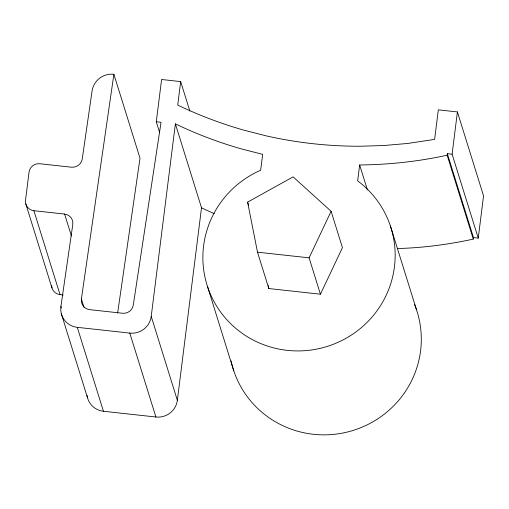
<?xml version="1.0" encoding="UTF-8"?>
<svg xmlns="http://www.w3.org/2000/svg" width="509" height="509" viewBox="0 0 509 509"><rect width="100%" height="100%" fill="white"/><g stroke="black" fill="none" stroke-linecap="round" stroke-linejoin="round"><path stroke-width="0.76" d="M159.591 132.353L156.288 121.766L161.595 79.499L180.676 81.593L189.863 111.083M87.02 395.321A18.916 18.521 -17.3 0 0 103.442 411.259L155.919 417.011A19.266 18.865 -17.3 0 0 177.361 400.322L151.224 316.394L175.376 123.859A417.087 408.422 -17.3 0 0 241.336 148.895L262.663 154.342L260.659 170.273L257.834 171.52A96.322 94.324 -17.3 0 0 237.938 330.125L242.717 333.694A96.322 94.324 -17.3 0 0 334.661 343.772L340.197 341.335A96.322 94.324 -17.3 0 0 360.092 182.731L357.649 180.911L359.647 164.973C389.048 164.655 418.43 161.538 447.144 155.194L447.335 153.673L452.107 154.195L478.25 238.117L473.478 237.595L447.335 153.673M180.676 81.593L177.73 105.07A417.087 408.422 -17.3 0 0 243.69 130.113L266.557 135.948A417.087 408.422 -17.3 0 0 360.41 146.236L384.098 145.504L407.722 143.455L434.616 139.396L438.325 109.836L457.413 111.929L483.55 195.857L478.25 238.117M177.361 400.322L201.513 207.78L175.376 123.859M452.107 154.195L457.413 111.929M397.624 248.532C423.068 247.864 448.423 244.498 473.287 239.115L473.478 237.595M61.392 308.009L60.921 306.501L72.781 224.488A9.455 9.264 -17.3 0 0 64.592 214.066L33.887 210.701A9.633 9.429 -17.3 0 1 25.52 200.26L29.058 172.087A9.633 9.429 -17.3 0 1 39.778 163.739L71.362 167.2A9.817 9.607 -17.3 0 0 82.261 158.878L92.084 90.926A19.628 19.221 -17.3 0 1 113.882 74.269L140.02 158.197L117.636 313.022M83.979 307.36L81.389 299.044L113.882 74.269M320.428 294.208L309.103 257.84L331.111 211.286L293.108 176.858L247.616 202.137L257.503 252.184L268.828 288.552L320.428 294.208L342.436 247.654L331.111 211.286M156.288 121.766L161.06 122.287L133.313 304.91A9.633 9.429 -17.3 0 1 122.593 313.258L89.73 309.657A9.633 9.429 -17.3 0 1 81.389 299.044M257.503 252.184L309.103 257.84M51.587 285.422A9.633 9.429 -17.3 0 0 60.024 294.622L63.173 294.972M60.921 306.501A18.916 18.521 -17.3 0 0 77.298 327.338L129.782 333.09A19.266 18.865 -17.3 0 0 151.224 316.394M447.144 155.194L473.287 239.115M390.378 225.907L416.515 309.828M359.647 164.973L367.422 189.921M247.616 202.137L248.557 205.165M207.653 286.955L233.796 370.876M129.782 333.09L155.919 417.011M64.592 214.066L71.419 235.991M77.298 327.338L103.442 411.259M33.887 210.701L60.024 294.622M61.347 313.805L87.491 397.726M25.8 203.937L51.937 287.859M268.218 285.473L268.828 288.552M214.334 213.672A417.087 408.422 -17.3 0 1 201.513 207.78M414.453 304.274A96.322 94.324 -17.3 0 1 366.34 425.257L360.798 427.694A96.322 94.324 -17.3 0 1 268.86 417.615L264.076 414.046A96.322 94.324 -17.3 0 1 231.061 360.875"/></g></svg>
